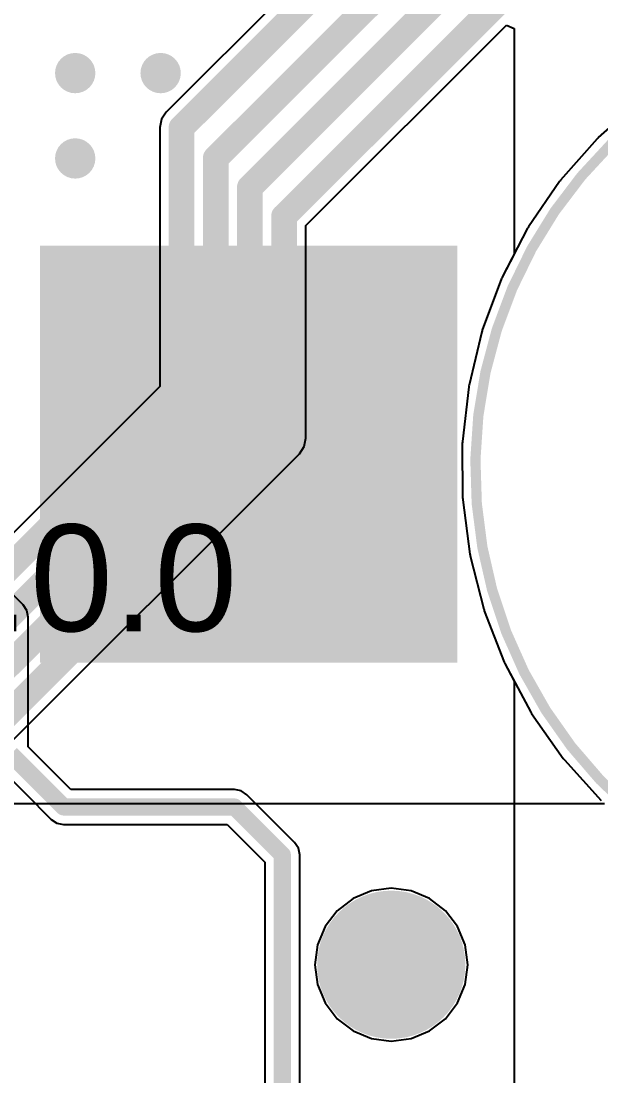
# Model space of a CAD drawing. Header units: millimetres. Extents: x -3 to 5381, y -54 to 5355.
# Drawn here: x 23.33 to 31.95, y -40.76 to -25.06 of the extents above; entities that cross this region are included whole.
import ezdxf

# ---------------------------------------------------------------- set-up
doc = ezdxf.new("R2010")
doc.units = ezdxf.units.MM
for name, color, linetype in [('BottomLayer', 5, 'Continuous'), ('BottomPaste', 16, 'Continuous'), ('BottomSolder', 6, 'Continuous'), ('Mechanical2', 216, 'Continuous'), ('MultiLayer', 9, 'Continuous'), ('PadHoleLayer', 156, 'Continuous'), ('TopLayer', 1, 'Continuous'), ('TopOverlay', 2, 'Continuous'), ('TopSolder', 216, 'Continuous'), ('ViaHoleLayer', 16, 'Continuous')]:
    doc.layers.add(name, color=color, linetype=linetype)
doc.styles.add('Arial', font='', dxfattribs={"height": 0.2})
doc.styles.get('Arial').set_extended_font_data('Arial')

# ---------------------------------------------------------------- blocks, each defined once
blk = doc.blocks.new('6_0MM_SMD_PAD_B_33')
at = {"layer": 'BottomLayer'}
blk.add_hatch(color=5, dxfattribs=at).paths.add_polyline_path([(-3, 3), (3, 3), (3, -3), (-3, -3)])
at = {"layer": 'BottomPaste'}
blk.add_hatch(color=16, dxfattribs=at).paths.add_polyline_path([(-3, 3), (3, 3), (3, -3), (-3, -3)])
at = {"layer": 'BottomSolder'}
blk.add_hatch(color=6, dxfattribs=at).paths.add_polyline_path([(-3.102, 3.102), (3.102, 3.102), (3.102, -3.102), (-3.102, -3.102)])

msp = doc.modelspace()

# ---------------------------------------------------------------- hatches: boundary and pattern name
at = {"layer": 'BottomLayer'}
h = msp.add_hatch(color=5, dxfattribs=at)
edge = h.paths.add_edge_path()
edge.add_arc((24.131, -25.836), 0.3, 0, 360)
h = msp.add_hatch(color=5, dxfattribs=at)
edge = h.paths.add_edge_path()
edge.add_arc((25.401, -25.836), 0.3, 0, 360)
h = msp.add_hatch(color=5, dxfattribs=at)
edge = h.paths.add_edge_path()
edge.add_arc((24.131, -27.106), 0.3, 0, 360)
h = msp.add_hatch(color=5, dxfattribs=at)
edge = h.paths.add_edge_path()
edge.add_arc((28.83, -39.104), 1, 0, 360)
at = {"layer": 'BottomSolder'}
h = msp.add_hatch(color=6, dxfattribs=at)
edge = h.paths.add_edge_path()
edge.add_arc((28.83, -39.104), 1.102, 0, 360)
at = {"layer": 'MultiLayer'}
h = msp.add_hatch(color=9, dxfattribs=at)
edge = h.paths.add_edge_path()
edge.add_arc((28.83, -39.104), 1, 0, 360)
at = {"layer": 'PadHoleLayer'}
h = msp.add_hatch(color=156, dxfattribs=at)
edge = h.paths.add_edge_path()
edge.add_arc((28.83, -39.104), 1, 0, 360)
at = {"layer": 'TopLayer'}
h = msp.add_hatch(color=1, dxfattribs=at)
edge = h.paths.add_edge_path()
edge.add_arc((24.131, -25.836), 0.3, 0, 360)
h = msp.add_hatch(color=1, dxfattribs=at)
edge = h.paths.add_edge_path()
edge.add_arc((25.401, -25.836), 0.3, 0, 360)
h = msp.add_hatch(color=1, dxfattribs=at)
edge = h.paths.add_edge_path()
edge.add_arc((24.131, -27.106), 0.3, 0, 360)
h = msp.add_hatch(color=1, dxfattribs=at)
edge = h.paths.add_edge_path()
edge.add_arc((28.83, -39.104), 1, 0, 360)
at = {"layer": 'TopSolder'}
h = msp.add_hatch(color=216, dxfattribs=at)
edge = h.paths.add_edge_path()
edge.add_arc((28.83, -39.104), 1.102, 0, 360)
at = {"layer": 'ViaHoleLayer'}
h = msp.add_hatch(color=16, dxfattribs=at)
edge = h.paths.add_edge_path()
edge.add_arc((24.131, -25.836), 0.15, 0, 360)
h = msp.add_hatch(color=16, dxfattribs=at)
edge = h.paths.add_edge_path()
edge.add_arc((25.401, -25.836), 0.15, 0, 360)
h = msp.add_hatch(color=16, dxfattribs=at)
edge = h.paths.add_edge_path()
edge.add_arc((24.131, -27.106), 0.15, 0, 360)

# ---------------------------------------------------------------- linework, layer by layer
at = {"layer": 'BottomLayer'}
for p, q in [((32.517, -26.252), (31.906, -26.796)), ((31.889, -26.814), (31.348, -27.428)), ((31.899, -26.806), (31.889, -26.814)), ((31.906, -26.796), (31.899, -26.806)), ((31.333, -27.448), (30.871, -28.123)), ((31.342, -27.439), (31.333, -27.448)), ((31.348, -27.428), (31.342, -27.439)), ((30.858, -28.144), (30.481, -28.871)), ((30.866, -28.135), (30.858, -28.144)), ((30.871, -28.123), (30.866, -28.135)), ((30.481, -28.871), (30.477, -28.883)), ((30.471, -28.893), (30.184, -29.66)), ((30.477, -28.883), (30.471, -28.893)), ((30.184, -29.66), (30.182, -29.672)), ((30.177, -29.684), (29.986, -30.48)), ((30.182, -29.672), (30.177, -29.684)), ((29.981, -30.504), (29.888, -31.317)), ((29.985, -30.492), (29.981, -30.504)), ((29.986, -30.48), (29.985, -30.492)), ((29.889, -31.329), (29.886, -31.342)), ((29.886, -31.342), (29.891, -32.16)), ((29.888, -31.317), (29.889, -31.329)), ((29.891, -32.16), (29.894, -32.172)), ((29.894, -32.172), (29.893, -32.185)), ((29.893, -32.185), (29.997, -32.997)), ((23.355, -33.747), (22.669, -33.061)), ((29.997, -32.997), (30.001, -33.008)), ((30.001, -33.008), (30.002, -33.021)), ((30.002, -33.021), (30.204, -33.814)), ((23.411, -33.831), (23.355, -33.747)), ((23.431, -33.93), (23.411, -33.831)), ((30.204, -33.814), (30.209, -33.825)), ((30.209, -33.825), (30.211, -33.838)), ((30.211, -33.838), (30.508, -34.601)), ((23.431, -35.863), (23.431, -33.93)), ((30.508, -34.601), (30.514, -34.611)), ((30.514, -34.611), (30.518, -34.623)), ((30.518, -34.623), (30.904, -35.344)), ((30.904, -35.344), (30.912, -35.354)), ((30.912, -35.354), (30.917, -35.366)), ((30.917, -35.366), (31.388, -36.035)), ((24.066, -36.498), (23.431, -35.863)), ((31.388, -36.035), (31.397, -36.044)), ((31.397, -36.044), (31.404, -36.054)), ((31.404, -36.054), (31.952, -36.662)), ((22.989, -36.153), (23.776, -36.941)), ((26.499, -36.498), (24.066, -36.498)), ((26.598, -36.518), (26.499, -36.498)), ((26.682, -36.574), (26.598, -36.518)), ((27.393, -37.285), (26.682, -36.574)), ((23.776, -36.941), (23.86, -36.997)), ((23.86, -36.997), (23.959, -37.016)), ((23.959, -37.016), (26.392, -37.016)), ((26.392, -37.016), (26.951, -37.576)), ((27.45, -37.369), (27.393, -37.285)), ((27.469, -37.469), (27.45, -37.369)), ((27.469, -41.337), (27.469, -37.469)), ((26.951, -37.576), (26.951, -41.23)), ((28.83, -37.967), (28.536, -38.006)), ((29.124, -38.006), (28.83, -37.967)), ((28.262, -38.119), (28.026, -38.3)), ((28.536, -38.006), (28.262, -38.119)), ((29.399, -38.119), (29.124, -38.006)), ((29.634, -38.3), (29.399, -38.119)), ((28.026, -38.3), (27.846, -38.535)), ((29.815, -38.535), (29.634, -38.3)), ((27.846, -38.535), (27.732, -38.81)), ((29.928, -38.81), (29.815, -38.535)), ((27.732, -38.81), (27.694, -39.104)), ((29.967, -39.104), (29.928, -38.81)), ((27.694, -39.104), (27.732, -39.398)), ((29.928, -39.398), (29.967, -39.104)), ((27.732, -39.398), (27.846, -39.672)), ((29.815, -39.672), (29.928, -39.398)), ((27.846, -39.672), (28.026, -39.908)), ((29.634, -39.908), (29.815, -39.672)), ((28.026, -39.908), (28.262, -40.088)), ((29.399, -40.088), (29.634, -39.908)), ((28.262, -40.088), (28.536, -40.202)), ((29.124, -40.202), (29.399, -40.088)), ((28.536, -40.202), (28.83, -40.241)), ((28.83, -40.241), (29.124, -40.202))]:
    msp.add_line(p, q, dxfattribs=at)
at = {"layer": 'BottomLayer', "const_width": 0.254}
for points in [[(23.172, -35.97), (23.959, -36.757)], [(23.959, -36.757), (26.499, -36.757)], [(26.499, -36.757), (27.21, -37.469)], [(27.21, -41.337), (27.21, -37.469)]]:
    msp.add_lwpolyline(points, dxfattribs=at)
at = {"layer": 'BottomLayer', "const_width": 0.127}
for points in [[(23.896, -36.757, 1), (24.023, -36.757, 1)], [(23.896, -36.757, 1), (24.023, -36.757, 1)], [(26.436, -36.757, 1), (26.563, -36.757, 1)], [(26.436, -36.757, 1), (26.563, -36.757, 1)], [(27.147, -37.469, 1), (27.274, -37.469, 1)], [(27.147, -37.469, 1), (27.274, -37.469, 1)]]:
    msp.add_lwpolyline(points, format="xyb", close=True, dxfattribs=at)
at = {"layer": 'Mechanical2', "const_width": 0.152}
msp.add_lwpolyline([(35.293, -38.279, -0.891253), (36.83, -24.956)], format="xyb", dxfattribs=at)
at = {"layer": 'TopLayer'}
for p, q in [((27.725, -24.177), (25.483, -26.419)), ((27.559, -28.103), (30.541, -25.121)), ((30.541, -25.121), (30.659, -25.17)), ((30.659, -25.17), (30.659, -28.529)), ((25.413, -26.524), (25.388, -26.648)), ((25.483, -26.419), (25.413, -26.524)), ((25.388, -26.648), (25.388, -30.502)), ((27.559, -31.271), (27.559, -28.103)), ((30.659, -28.529), (30.481, -28.871)), ((30.481, -28.871), (30.477, -28.883)), ((30.471, -28.893), (30.184, -29.66)), ((30.477, -28.883), (30.471, -28.893)), ((30.184, -29.66), (30.182, -29.672)), ((30.177, -29.684), (29.986, -30.48)), ((30.182, -29.672), (30.177, -29.684)), ((25.388, -30.502), (22.792, -33.098)), ((29.981, -30.504), (29.888, -31.317)), ((29.985, -30.492), (29.981, -30.504)), ((29.986, -30.48), (29.985, -30.492)), ((27.535, -31.395), (27.559, -31.271)), ((29.889, -31.329), (29.886, -31.342)), ((29.886, -31.342), (29.891, -32.16)), ((29.888, -31.317), (29.889, -31.329)), ((22.676, -36.289), (27.465, -31.5)), ((27.465, -31.5), (27.535, -31.395)), ((29.891, -32.16), (29.894, -32.172)), ((29.894, -32.172), (29.893, -32.185)), ((29.893, -32.185), (29.997, -32.997)), ((29.997, -32.997), (30.001, -33.008)), ((30.001, -33.008), (30.002, -33.021)), ((30.002, -33.021), (30.204, -33.814)), ((30.204, -33.814), (30.209, -33.825)), ((30.209, -33.825), (30.211, -33.838)), ((30.211, -33.838), (30.508, -34.601)), ((30.508, -34.601), (30.514, -34.611)), ((30.514, -34.611), (30.518, -34.623)), ((30.518, -34.623), (30.659, -34.885)), ((30.659, -34.885), (30.659, -47.887)), ((22.676, -36.707), (32.002, -36.707)), ((28.83, -37.967), (28.536, -38.006)), ((28.83, -37.967), (28.536, -38.006)), ((29.124, -38.006), (28.83, -37.967)), ((29.124, -38.006), (28.83, -37.967)), ((28.262, -38.119), (28.026, -38.3)), ((28.262, -38.119), (28.026, -38.3)), ((28.536, -38.006), (28.262, -38.119)), ((28.536, -38.006), (28.262, -38.119)), ((29.399, -38.119), (29.124, -38.006)), ((29.399, -38.119), (29.124, -38.006)), ((29.634, -38.3), (29.399, -38.119)), ((29.634, -38.3), (29.399, -38.119)), ((28.026, -38.3), (27.846, -38.535)), ((28.026, -38.3), (27.846, -38.535)), ((29.815, -38.535), (29.634, -38.3)), ((29.815, -38.535), (29.634, -38.3)), ((27.846, -38.535), (27.732, -38.81)), ((27.846, -38.535), (27.732, -38.81)), ((29.928, -38.81), (29.815, -38.535)), ((29.928, -38.81), (29.815, -38.535)), ((27.732, -38.81), (27.694, -39.104)), ((27.732, -38.81), (27.694, -39.104)), ((29.967, -39.104), (29.928, -38.81)), ((29.967, -39.104), (29.928, -38.81)), ((27.694, -39.104), (27.732, -39.398)), ((27.694, -39.104), (27.732, -39.398)), ((29.928, -39.398), (29.967, -39.104)), ((29.928, -39.398), (29.967, -39.104)), ((27.732, -39.398), (27.846, -39.672)), ((27.732, -39.398), (27.846, -39.672)), ((29.815, -39.672), (29.928, -39.398)), ((29.815, -39.672), (29.928, -39.398)), ((27.846, -39.672), (28.026, -39.908)), ((27.846, -39.672), (28.026, -39.908)), ((29.634, -39.908), (29.815, -39.672)), ((29.634, -39.908), (29.815, -39.672)), ((28.026, -39.908), (28.262, -40.088)), ((28.026, -39.908), (28.262, -40.088)), ((29.399, -40.088), (29.634, -39.908)), ((29.399, -40.088), (29.634, -39.908)), ((28.262, -40.088), (28.536, -40.202)), ((28.262, -40.088), (28.536, -40.202)), ((29.124, -40.202), (29.399, -40.088)), ((29.124, -40.202), (29.399, -40.088)), ((28.536, -40.202), (28.83, -40.241)), ((28.536, -40.202), (28.83, -40.241)), ((28.83, -40.241), (29.124, -40.202)), ((28.83, -40.241), (29.124, -40.202))]:
    msp.add_line(p, q, dxfattribs=at)
at = {"layer": 'TopLayer', "const_width": 0.381}
for points in [[(27.236, -27.969), (31.071, -24.134)], [(25.712, -26.648), (28.049, -24.311)], [(26.22, -27.105), (29.031, -24.294)], [(26.728, -27.537), (30.013, -24.252)], [(25.712, -30.636), (25.712, -26.648)], [(26.22, -30.85), (26.22, -27.105)], [(26.728, -31.061), (26.728, -27.537)], [(27.236, -31.271), (27.236, -27.969)], [(22.435, -33.913), (25.712, -30.636)], [(22.573, -34.497), (26.22, -30.85)], [(22.592, -35.197), (26.728, -31.061)], [(22.352, -36.155), (27.236, -31.271)]]:
    msp.add_lwpolyline(points, dxfattribs=at)
at = {"layer": 'TopLayer', "const_width": 0.191}
for points in [[(25.616, -26.648, 1), (25.807, -26.648, 1)], [(25.616, -26.648, 1), (25.807, -26.648, 1)], [(26.124, -27.105, 1), (26.315, -27.105, 1)], [(26.124, -27.105, 1), (26.315, -27.105, 1)], [(26.632, -27.537, 1), (26.823, -27.537, 1)], [(26.632, -27.537, 1), (26.823, -27.537, 1)], [(27.14, -27.969, 1), (27.331, -27.969, 1)], [(27.14, -27.969, 1), (27.331, -27.969, 1)], [(25.616, -30.636, 1), (25.807, -30.636, 1)], [(25.616, -30.636, 1), (25.807, -30.636, 1)], [(26.124, -30.85, 1), (26.315, -30.85, 1)], [(26.124, -30.85, 1), (26.315, -30.85, 1)], [(26.632, -31.061, 1), (26.823, -31.061, 1)], [(26.632, -31.061, 1), (26.823, -31.061, 1)], [(27.14, -31.271, 1), (27.331, -31.271, 1)], [(27.14, -31.271, 1), (27.331, -31.271, 1)]]:
    msp.add_lwpolyline(points, format="xyb", close=True, dxfattribs=at)

# ---------------------------------------------------------------- block references
at = {"rotation": 180}
msp.add_blockref('6_0MM_SMD_PAD_B_33', (26.71, -31.507), dxfattribs=at)

# ---------------------------------------------------------------- texts
at = {"layer": 'TopOverlay', "style": 'Arial'}
msp.add_text('>VERSION_4.0.0', height=1.5875, dxfattribs=at).set_placement((9.1, -34.141))

doc.saveas('drawing.dxf')
